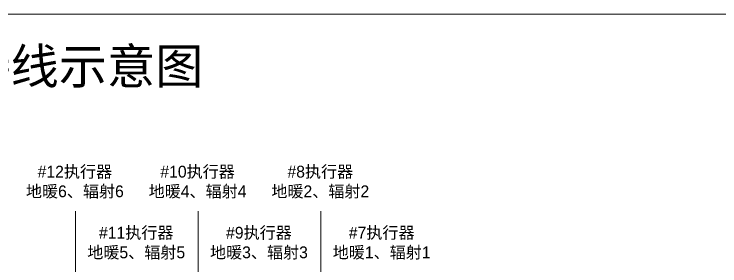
# Model space of a CAD drawing. Header units: millimetres. Extents: x 206 to 1899, y -454 to 296.
# Drawn here: x 1407.77 to 1443.71, y -401.18 to -388.38 of the extents above; entities that cross this region are included whole.
import ezdxf

# ---------------------------------------------------------------- set-up
doc = ezdxf.new("R2010")
doc.units = ezdxf.units.MM
doc.layers.add('文字层', color=3, linetype='Continuous', lineweight=15)
doc.layers.add('细实线', color=7, linetype='Continuous', lineweight=15)
doc.styles.add('微软雅黑M', font='思源黑体M_1.ttf', dxfattribs={"height": 1})

msp = doc.modelspace()

# ---------------------------------------------------------------- linework, layer by layer
at = {"lineweight": 9}
for p, q in [((1410.887, -406.395), (1410.887, -398.399)), ((1417.137, -406.395), (1417.137, -398.399)), ((1423.387, -406.395), (1423.387, -398.399))]:
    msp.add_line(p, q, dxfattribs=at)
at = {"layer": '细实线', "linetype": 'ByBlock', "lineweight": 9}
msp.add_lwpolyline([(1396.112, -388.378), (1480.168, -388.378), (1480.168, -424.939), (1396.112, -424.939)], close=True, dxfattribs=at)

# ---------------------------------------------------------------- texts
at = {"layer": '文字层', "color": 0, "lineweight": 9, "insert": (1397.768, -390.128), "char_height": 1.8, "attachment_point": 1, "style": '微软雅黑M'}
msp.add_mtext_dynamic_manual_height_columns('执行器接线示意图', width=42.78111, gutter_width=17.5, heights=[0], dxfattribs=at)
at = {"layer": '文字层', "color": 0, "linetype": 'ByBlock', "lineweight": 9, "char_height": 0.6, "attachment_point": 5, "style": '微软雅黑M'}
for s, heights, insert in [('#12执行器\\P地暖6、辐射6', [0], (1410.862, -396.926)), ('#10执行器\\P地暖4、辐射4', [0], (1417.112, -396.926)), ('#8执行器\\P地暖2、辐射2', [0], (1423.362, -396.926)), ('#11执行器\\P地暖5、辐射5', [0], (1413.987, -400.031)), ('#9执行器\\P地暖3、辐射3', [0], (1420.237, -400.031)), ('#7执行器\\P地暖1、辐射1', [1.843], (1426.487, -400.031))]:
    msp.add_mtext_dynamic_manual_height_columns(s, width=8.14739, gutter_width=17.5, heights=heights, dxfattribs=dict(at, insert=insert))

doc.saveas('drawing.dxf')
